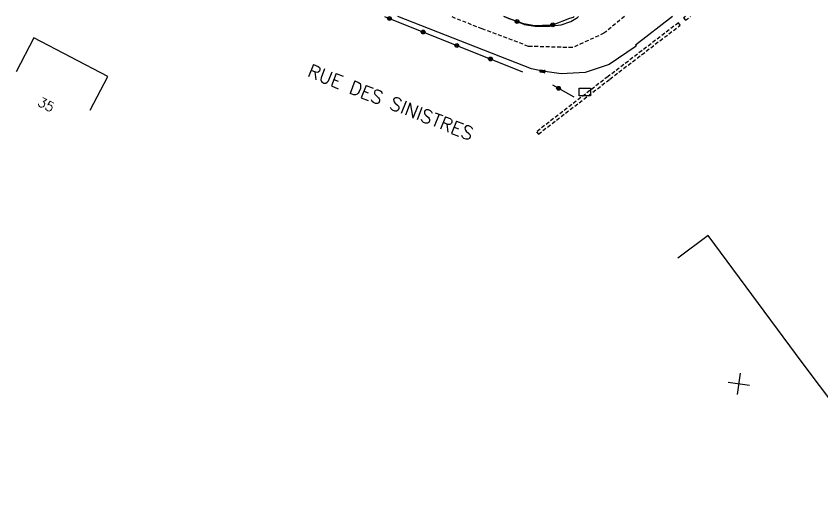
# Model space of a CAD drawing. Header units: millimetres. Extents: x 137000 to 138001, y 120999 to 122000.
# Drawn here: x 137571.7 to 137677.3, y 121936.8 to 122000.1 of the extents above; entities that cross this region are included whole.
import ezdxf
from ezdxf.enums import TextEntityAlignment as Align

# ---------------------------------------------------------------- set-up
doc = ezdxf.new("R2010")
doc.units = ezdxf.units.MM
doc.linetypes.add('DASHED', pattern=[0.75, 0.5, -0.25])
doc.layers.get('0').update_dxf_attribs({"linetype": 'CONTINUOUS'})
for name, color, linetype in [('W0001', 6, 'DASHED'), ('W0008', 7, 'CONTINUOUS'), ('W0100', 7, 'CONTINUOUS'), ('W0112', 1, 'DASHED'), ('W0322', 7, 'CONTINUOUS'), ('W0400', 7, 'CONTINUOUS'), ('W0989', 7, 'CONTINUOUS'), ('W0991', 7, 'CONTINUOUS'), ('W1471', 7, 'CONTINUOUS')]:
    doc.layers.add(name, color=color, linetype=linetype)
doc.styles.get("Standard").update_dxf_attribs({"font": 'romans.shx', "width": 0.85})

# ---------------------------------------------------------------- blocks, each defined once
blk = doc.blocks.new('t991o')
at = {"color": 0, "linetype": 'Continuous'}
for p, q in [((-1, 1), (1, -1)), ((-1, -1), (1, 1))]:
    blk.add_line(p, q, dxfattribs=at)
blk = doc.blocks.new('t322o')
at = {"color": 0, "linetype": 'Continuous'}
for radius in [0.25, 0.15]:
    blk.add_circle((0, 0), radius, dxfattribs=at)
blk = doc.blocks.new('T400')
for p, q in [((-0.15, 0.3), (0.15, 0.3)), ((-0.15, -0.25), (-0.15, 0.3)), ((-0.15, 0.15), (0.15, 0.15)), ((-0.15, 0), (0.15, 0)), ((0.15, 0.3), (0.15, -0.25)), ((-0.15, -0.15), (0.15, -0.15)), ((-0.15, -0.25), (-0.15, -0.3)), ((-0.15, -0.3), (0.15, -0.3)), ((0.15, -0.3), (0.15, -0.25))]:
    blk.add_line(p, q)
blk = doc.blocks.new('T1471')
at = {"color": 0, "linetype": 'Continuous', "flags": 128}
blk.add_lwpolyline([(-0.75, -0.5), (-0.75, 0.5), (0.75, 0.5), (0.75, -0.5), (-0.75, -0.5)], dxfattribs=at)

msp = doc.modelspace()

# ---------------------------------------------------------------- linework, layer by layer
at = {"layer": 'W0001'}
msp.add_lwpolyline([(137651.39, 122000), (137648.71, 121997.81), (137644.58, 121995.93), (137638.82, 121996.1), (137632.75, 121998.38), (137628.67, 122000)], dxfattribs=at)
at = {"layer": 'W0008'}
for points in [[(137639.2, 121993.14), (137621.68, 122000)], [(137638.25, 121998.95), (137635.57, 122000)], [(137657.67, 122000), (137652.84, 121996.25), (137652.92, 121996.13), (137649.41, 121993.7), (137646.23, 121992.66), (137643.08, 121992.51), (137640.67, 121992.83), (137639.2, 121993.14)], [(137644.38, 121999.36), (137645.26, 121999.9), (137645.38, 122000)], [(137638.25, 121998.95), (137639.68, 121998.74), (137641.55, 121998.76), (137643.1, 121998.92), (137644.38, 121999.36)]]:
    msp.add_lwpolyline(points, dxfattribs=at)
at = {"layer": 'W0100'}
for points in [[(137581.37, 121987.72), (137583.67, 121992.16), (137573.97, 121997.2), (137571.67, 121992.76)], [(137680.16, 121936.8), (137685.01, 121938.02), (137683.89, 121942.46), (137674.7, 121954.69), (137662.38, 121971.32), (137658.37, 121968.35)]]:
    msp.add_lwpolyline(points, dxfattribs=at)
at = {"layer": 'W0112'}
for p, q in [((137659.38, 122000), (137659.15, 121999.82)), ((137659.15, 121999.82), (137659.39, 121999.51)), ((137658.46, 121999.18), (137649.24, 121992.13)), ((137649.24, 121992.13), (137639.88, 121984.91))]:
    msp.add_line(p, q, dxfattribs=at)
for points in [[(137659.39, 121999.51), (137660.03, 122000)], [(137649.48, 121991.81), (137658.7, 121998.87), (137658.46, 121999.18)], [(137639.88, 121984.91), (137640.12, 121984.6), (137649.48, 121991.81)]]:
    msp.add_lwpolyline(points, dxfattribs=at)
at = {"layer": 'W0322'}
for p, q in [((137619.95, 122000), (137638.02, 121992.77)), ((137644.82, 121989.45), (137642.01, 121991.02))]:
    msp.add_line(p, q, dxfattribs=at)
for points in [[(137635.65, 122000), (137636.48, 121999.67)], [(137644.2, 121999.76), (137641.95, 121998.89), (137640.64, 121998.84), (137639.66, 121998.8), (137638.19, 121999.03), (137636.48, 121999.67)], [(137644.8, 122000), (137644.66, 121999.88), (137644.2, 121999.76)]]:
    msp.add_lwpolyline(points, dxfattribs=at)

# ---------------------------------------------------------------- block references
for p, rotation in [((137620.61, 121999.74), 338.2061708080607), ((137637.32, 121999.35), 159.5758582126675), ((137641.99, 121998.91), 201.1192665250847), ((137625.02, 121997.97), 338.2061708080607), ((137629.43, 121996.21), 338.2061708080607), ((137633.84, 121994.45), 338.2061708080607), ((137642.75, 121990.61), 150.7119068655734)]:
    msp.add_blockref('t322o', p, dxfattribs=dict(at, rotation=rotation))
at = {"layer": 'W0400', "rotation": 82.56675720188541}
msp.add_blockref('T400', (137640.67, 121992.83), dxfattribs=at)
at = {"layer": 'W0991', "rotation": 127.0073188825131}
msp.add_blockref('t991o', (137666.39, 121951.86), dxfattribs=at)
at = {"layer": 'W1471'}
msp.add_blockref('T1471', (137646.19, 121990.13), dxfattribs=at)

# ---------------------------------------------------------------- texts
at = {"layer": 'W0989'}
msp.add_text('RUE DES SINISTRES', height=1.75, rotation=338.4272, dxfattribs=at).set_placement((137620.77, 121988.77), align=Align.MIDDLE)
at = {"layer": 'W0991'}
msp.add_text('35', height=1.25, rotation=332.5462, dxfattribs=at).set_placement((137575.6, 121988.47), align=Align.MIDDLE)

doc.saveas('drawing.dxf')
